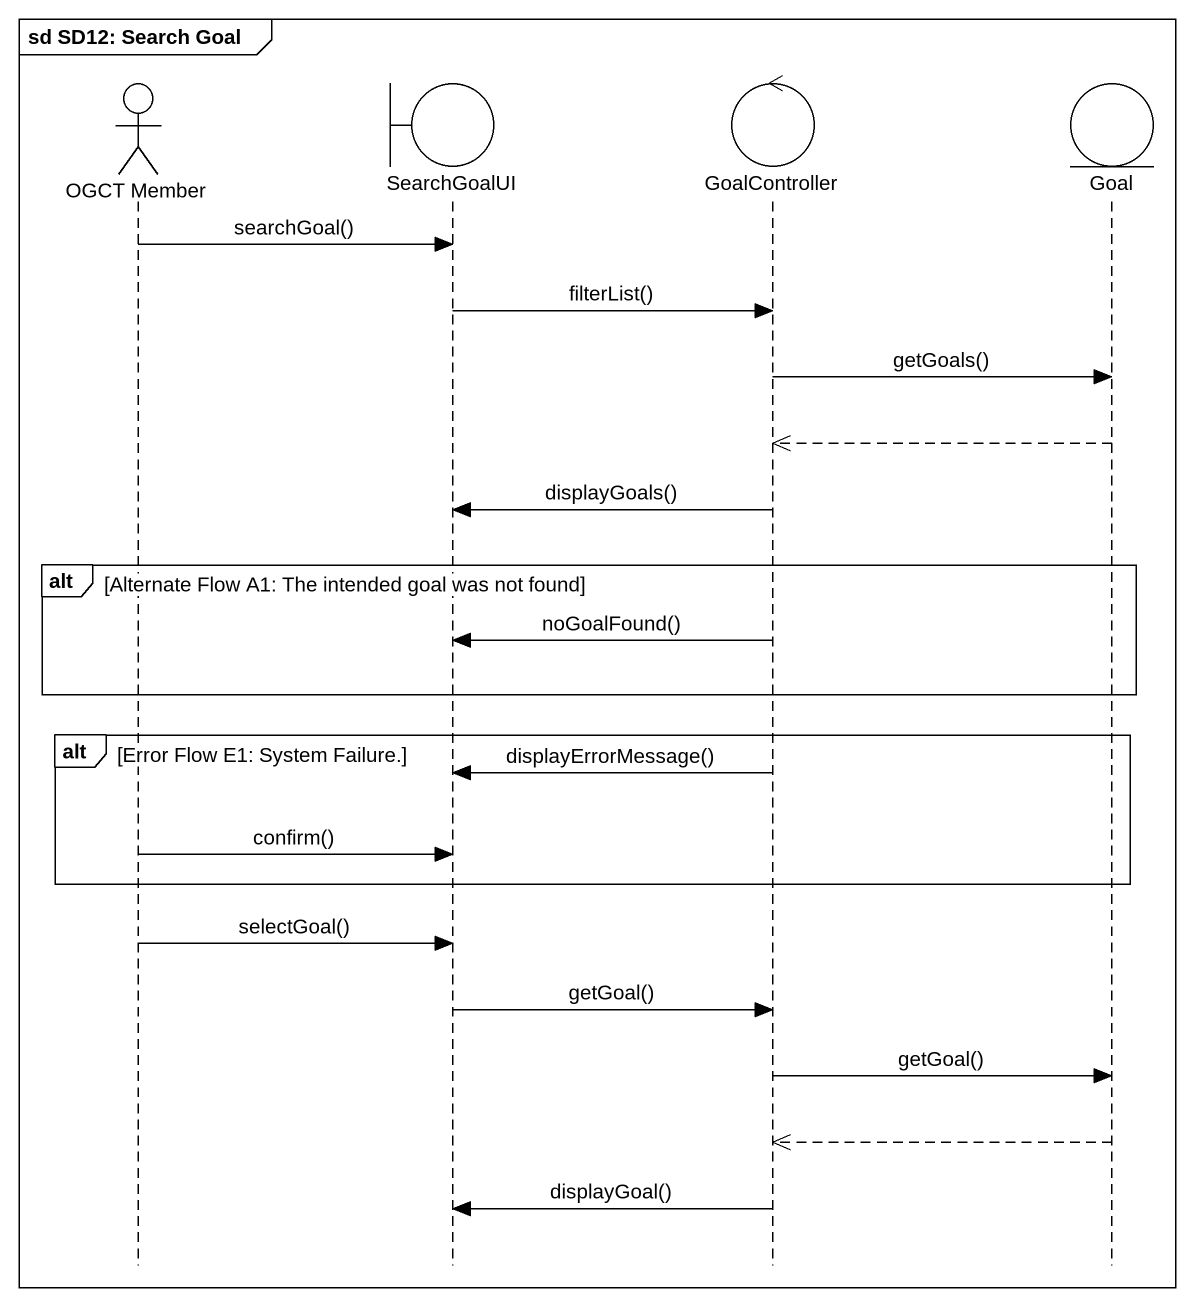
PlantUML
@startuml
mainframe sd SD12: Search Goal
hide footbox
actor "OGCT Member" as OGCT_Member
boundary SearchGoalUI
control GoalController
entity Goal

OGCT_Member -> SearchGoalUI : searchGoal()
SearchGoalUI -> GoalController : filterList()
GoalController -> Goal : getGoals()
Goal -->> GoalController
GoalController -> SearchGoalUI : displayGoals()
alt Alternate Flow A1: The intended goal was not found
  GoalController -> SearchGoalUI : noGoalFound()
end
alt Error Flow E1: System Failure.
  GoalController -> SearchGoalUI : displayErrorMessage()
  OGCT_Member -> SearchGoalUI : confirm()
end
OGCT_Member -> SearchGoalUI : selectGoal()
SearchGoalUI -> GoalController : getGoal()
GoalController -> Goal : getGoal()
Goal -->> GoalController
GoalController -> SearchGoalUI : displayGoal()
@enduml
